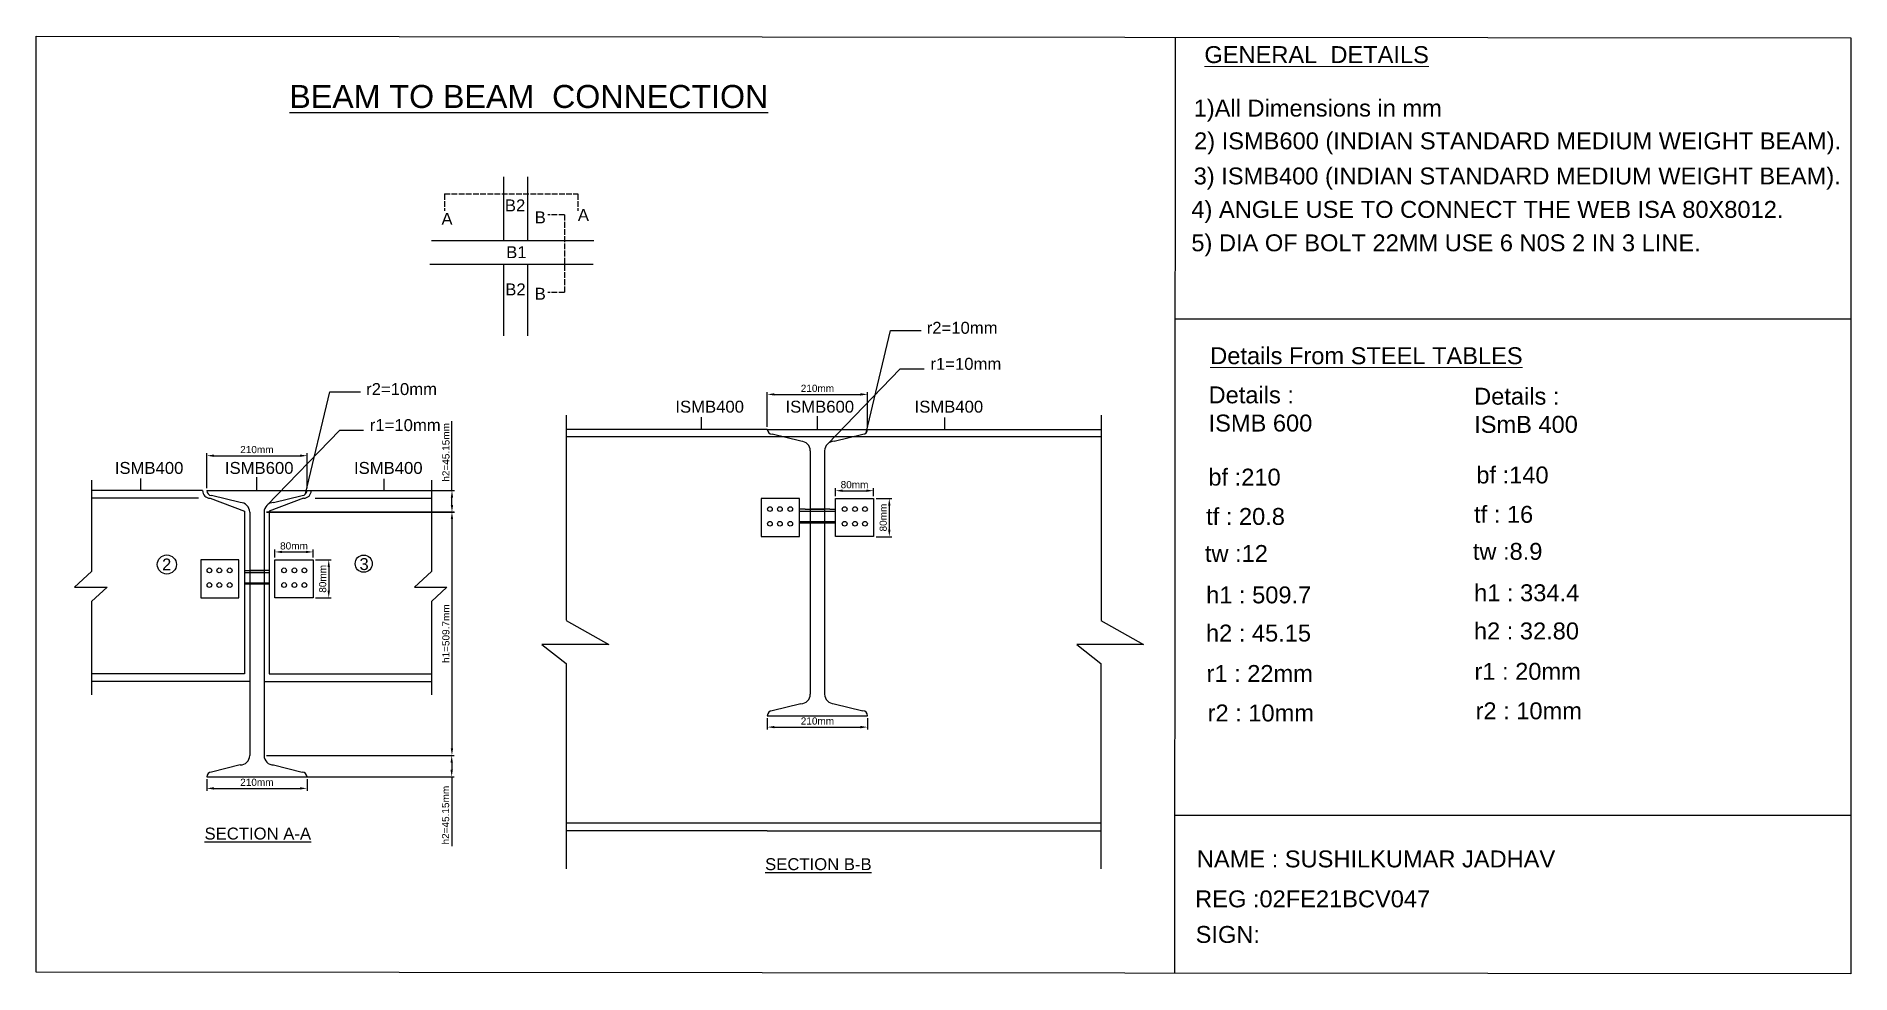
# Model space of a CAD drawing. Header units: millimetres. Extents: x 4190 to 13589, y 3809 to 5942.
# Drawn here: x 4190 to 7990, y 3979 to 5942 of the extents above.
import ezdxf

# ---------------------------------------------------------------- set-up
doc = ezdxf.new("R2010")
doc.units = ezdxf.units.MM
doc.linetypes.add('ACAD_ISO02W100', pattern=[15, 12, -3])
doc.styles.add('Annotative', font='arial.ttf')
doc.styles.get("Standard").update_dxf_attribs({"font": 'arial.ttf'})
doc.dimstyles.new('ISO-25', dxfattribs={"dimtxt": 2.5, "dimasz": 2.5, "dimexe": 1.25, "dimexo": 0.625, "dimtad": 1, "dimtxsty": 'Standard', "dimcen": 2.5, "dimadec": 0, "dimazin": 0, "dimtfac": 1, "dimtmove": 0, "dimatfit": 3, "dimfxl": 1, "dimarcsym": 0})

# ---------------------------------------------------------------- blocks, each defined once
blk = doc.blocks.new('*D1')
at = {"color": 0, "lineweight": -2, "transparency": 16777216}
for p, q in [((5060.6, 4990.4), (5060.6, 5135.5)), ((4672, 4990.4), (5065.6, 4990.4)), ((4672, 4945.4), (5065.6, 4945.4)), ((5060.6, 4960.4), (5060.6, 4975.4))]:
    blk.add_line(p, q, dxfattribs=at)
at = {"color": 0, "transparency": 16777216}
for points in [[(5058.1, 4975.4), (5063.1, 4975.4), (5060.6, 4990.4)], [(5058.1, 4960.4), (5063.1, 4960.4), (5060.6, 4945.4)]]:
    blk.add_solid(points, dxfattribs=at)
at = {"layer": 'Defpoints', "color": 0, "transparency": 16777216}
for p in [(4667, 4990.4), (5060.6, 4990.4), (4667, 4945.4)]:
    blk.add_point(p, dxfattribs=at)
at = {"color": 0, "transparency": 16777216, "insert": (5048, 5070.4), "char_height": 15, "attachment_point": 5, "rotation": 90}
blk.add_mtext('h2=45.15mm', dxfattribs=at)
blk = doc.blocks.new('*D2')
at = {"color": 0, "lineweight": -2, "transparency": 16777216}
for p, q in [((4672, 4945.7), (5065.5, 4945.7)), ((5060.5, 4930.7), (5060.5, 4450.7)), ((4672, 4435.7), (5065.5, 4435.7))]:
    blk.add_line(p, q, dxfattribs=at)
at = {"color": 0, "transparency": 16777216}
for points in [[(5058, 4930.7), (5063, 4930.7), (5060.5, 4945.7)], [(5058, 4450.7), (5063, 4450.7), (5060.5, 4435.7)]]:
    blk.add_solid(points, dxfattribs=at)
at = {"layer": 'Defpoints', "color": 0, "transparency": 16777216}
for p in [(4667, 4945.7), (4667, 4435.7), (5060.5, 4435.7)]:
    blk.add_point(p, dxfattribs=at)
at = {"color": 0, "transparency": 16777216, "insert": (5047.9, 4690.7), "char_height": 15, "attachment_point": 5, "rotation": 90}
blk.add_mtext('h1=509.7mm', dxfattribs=at)
blk = doc.blocks.new('*D3')
at = {"color": 0, "lineweight": -2, "transparency": 16777216}
for p, q in [((4672, 4435.4), (5065, 4435.4)), ((5060, 4420.4), (5060, 4405.7)), ((4672, 4390.7), (5065, 4390.7)), ((5060, 4390.7), (5060, 4245.5))]:
    blk.add_line(p, q, dxfattribs=at)
at = {"color": 0, "transparency": 16777216}
for points in [[(5057.5, 4420.4), (5062.5, 4420.4), (5060, 4435.4)], [(5057.5, 4405.7), (5062.5, 4405.7), (5060, 4390.7)]]:
    blk.add_solid(points, dxfattribs=at)
at = {"layer": 'Defpoints', "color": 0, "transparency": 16777216}
for p in [(4667, 4435.4), (4667, 4390.7), (5060, 4390.7)]:
    blk.add_point(p, dxfattribs=at)
at = {"color": 0, "transparency": 16777216, "insert": (5047.3, 4310.6), "char_height": 15, "attachment_point": 5, "rotation": 90}
blk.add_mtext('h2=45.15mm', dxfattribs=at)
blk = doc.blocks.new('*D4')
at = {"color": 0, "lineweight": -2, "transparency": 16777216}
for p, q in [((4547, 4995.4), (4547, 5068.5)), ((4562, 5063.5), (4742, 5063.5)), ((4757, 4995.4), (4757, 5068.5))]:
    blk.add_line(p, q, dxfattribs=at)
at = {"color": 0, "transparency": 16777216}
for points in [[(4562, 5066), (4562, 5061), (4547, 5063.5)], [(4742, 5066), (4742, 5061), (4757, 5063.5)]]:
    blk.add_solid(points, dxfattribs=at)
at = {"layer": 'Defpoints', "color": 0, "transparency": 16777216}
for p in [(4757, 5063.5), (4547, 4990.4), (4757, 4990.4)]:
    blk.add_point(p, dxfattribs=at)
at = {"color": 0, "transparency": 16777216, "insert": (4652, 5076.2), "char_height": 15, "width": 33.346, "attachment_point": 5}
blk.add_mtext('210mm ', dxfattribs=at)
blk = doc.blocks.new('*D5')
at = {"color": 0, "lineweight": -2, "transparency": 16777216}
for p, q in [((4547, 4385.7), (4547, 4361.7)), ((4757, 4385.7), (4757, 4361.7)), ((4562, 4366.7), (4742, 4366.7))]:
    blk.add_line(p, q, dxfattribs=at)
at = {"color": 0, "transparency": 16777216}
for points in [[(4562, 4369.2), (4562, 4364.2), (4547, 4366.7)], [(4742, 4369.2), (4742, 4364.2), (4757, 4366.7)]]:
    blk.add_solid(points, dxfattribs=at)
at = {"layer": 'Defpoints', "color": 0, "transparency": 16777216}
for p in [(4547, 4390.7), (4757, 4390.7), (4757, 4366.7)]:
    blk.add_point(p, dxfattribs=at)
at = {"color": 0, "transparency": 16777216, "insert": (4652, 4379.3), "char_height": 15, "attachment_point": 5}
blk.add_mtext('210mm', dxfattribs=at)
blk = doc.blocks.new('*D13')
at = {"color": 0, "lineweight": -2, "transparency": 16777216}
for p, q in [((4689.7, 4850.6), (4689.7, 4866.9)), ((4769.7, 4850.6), (4769.7, 4866.9)), ((4704.7, 4861.9), (4754.7, 4861.9))]:
    blk.add_line(p, q, dxfattribs=at)
at = {"color": 0, "transparency": 16777216}
for points in [[(4704.7, 4864.4), (4704.7, 4859.4), (4689.7, 4861.9)], [(4754.7, 4864.4), (4754.7, 4859.4), (4769.7, 4861.9)]]:
    blk.add_solid(points, dxfattribs=at)
at = {"layer": 'Defpoints', "color": 0, "transparency": 16777216}
for p in [(4689.7, 4845.6), (4769.7, 4861.9), (4769.7, 4845.6)]:
    blk.add_point(p, dxfattribs=at)
at = {"color": 0, "transparency": 16777216, "insert": (4729.7, 4874.5), "char_height": 15, "attachment_point": 5}
blk.add_mtext('80mm', dxfattribs=at)
blk = doc.blocks.new('*D14')
at = {"color": 0, "lineweight": -2, "transparency": 16777216}
for p, q in [((4774.7, 4845.6), (4807.5, 4845.6)), ((4802.5, 4830.6), (4802.5, 4780.6)), ((4774.7, 4765.6), (4807.5, 4765.6))]:
    blk.add_line(p, q, dxfattribs=at)
at = {"color": 0, "transparency": 16777216}
for points in [[(4800, 4830.6), (4805, 4830.6), (4802.5, 4845.6)], [(4800, 4780.6), (4805, 4780.6), (4802.5, 4765.6)]]:
    blk.add_solid(points, dxfattribs=at)
at = {"layer": 'Defpoints', "color": 0, "transparency": 16777216}
for p in [(4769.7, 4845.6), (4769.7, 4765.6), (4802.5, 4765.6)]:
    blk.add_point(p, dxfattribs=at)
at = {"color": 0, "transparency": 16777216, "insert": (4789.8, 4805.6), "char_height": 15, "attachment_point": 5, "rotation": 90}
blk.add_mtext('80mm', dxfattribs=at)
blk = doc.blocks.new('*D25')
at = {"color": 0, "lineweight": -2, "transparency": 16777216}
for p, q in [((5721, 5123.7), (5721, 5196.9)), ((5736, 5191.9), (5916, 5191.9)), ((5931, 5123.7), (5931, 5196.9))]:
    blk.add_line(p, q, dxfattribs=at)
at = {"color": 0, "transparency": 16777216}
for points in [[(5736, 5194.4), (5736, 5189.4), (5721, 5191.9)], [(5916, 5194.4), (5916, 5189.4), (5931, 5191.9)]]:
    blk.add_solid(points, dxfattribs=at)
at = {"layer": 'Defpoints', "color": 0, "transparency": 16777216}
for p in [(5931, 5191.9), (5721, 5118.7), (5931, 5118.7)]:
    blk.add_point(p, dxfattribs=at)
at = {"color": 0, "transparency": 16777216, "insert": (5826, 5204.5), "char_height": 15, "width": 33.346, "attachment_point": 5}
blk.add_mtext('210mm ', dxfattribs=at)
blk = doc.blocks.new('*D23')
at = {"color": 0, "lineweight": -2, "transparency": 16777216}
for p, q in [((5721, 4514), (5721, 4490)), ((5736, 4495), (5916, 4495)), ((5931, 4514), (5931, 4490))]:
    blk.add_line(p, q, dxfattribs=at)
at = {"color": 0, "transparency": 16777216}
for points in [[(5736, 4497.5), (5736, 4492.5), (5721, 4495)], [(5916, 4497.5), (5916, 4492.5), (5931, 4495)]]:
    blk.add_solid(points, dxfattribs=at)
at = {"layer": 'Defpoints', "color": 0, "transparency": 16777216}
for p in [(5721, 4519), (5931, 4519), (5931, 4495)]:
    blk.add_point(p, dxfattribs=at)
at = {"color": 0, "transparency": 16777216, "insert": (5826, 4507.7), "char_height": 15, "attachment_point": 5}
blk.add_mtext('210mm', dxfattribs=at)
blk = doc.blocks.new('*D24')
at = {"color": 0, "lineweight": -2, "transparency": 16777216}
for p, q in [((5863.7, 4978.9), (5863.7, 4995.2)), ((5878.7, 4990.2), (5928.7, 4990.2)), ((5943.7, 4978.9), (5943.7, 4995.2))]:
    blk.add_line(p, q, dxfattribs=at)
at = {"color": 0, "transparency": 16777216}
for points in [[(5878.7, 4992.7), (5878.7, 4987.7), (5863.7, 4990.2)], [(5928.7, 4992.7), (5928.7, 4987.7), (5943.7, 4990.2)]]:
    blk.add_solid(points, dxfattribs=at)
at = {"layer": 'Defpoints', "color": 0, "transparency": 16777216}
for p in [(5943.7, 4990.2), (5863.7, 4973.9), (5943.7, 4973.9)]:
    blk.add_point(p, dxfattribs=at)
at = {"color": 0, "transparency": 16777216, "insert": (5903.7, 5002.8), "char_height": 15, "attachment_point": 5}
blk.add_mtext('80mm', dxfattribs=at)
blk = doc.blocks.new('*D26')
at = {"color": 0, "lineweight": -2, "transparency": 16777216}
for p, q in [((5948.7, 4973.9), (5981.5, 4973.9)), ((5976.5, 4958.9), (5976.5, 4908.9)), ((5948.7, 4893.9), (5981.5, 4893.9))]:
    blk.add_line(p, q, dxfattribs=at)
at = {"color": 0, "transparency": 16777216}
for points in [[(5974, 4958.9), (5979, 4958.9), (5976.5, 4973.9)], [(5974, 4908.9), (5979, 4908.9), (5976.5, 4893.9)]]:
    blk.add_solid(points, dxfattribs=at)
at = {"layer": 'Defpoints', "color": 0, "transparency": 16777216}
for p in [(5943.7, 4973.9), (5943.7, 4893.9), (5976.5, 4893.9)]:
    blk.add_point(p, dxfattribs=at)
at = {"color": 0, "transparency": 16777216, "insert": (5963.8, 4933.9), "char_height": 15, "attachment_point": 5, "rotation": 90}
blk.add_mtext('80mm', dxfattribs=at)

msp = doc.modelspace()

# ---------------------------------------------------------------- linework, layer by layer
for p, q in [((6575.484, 5940), (6574.057, 3979.538)), ((5168.438, 5647.739), (5168.438, 5514.476)), ((5218.438, 5647.332), (5218.438, 5514.476)), ((5017.646, 5514.476), (5357.362, 5514.476)), ((5014.158, 5464.476), (5356.276, 5464.476)), ((5168.438, 5464.476), (5168.438, 5314.436)), ((5218.438, 5464.476), (5218.438, 5314.576)), ((5928.116, 5111.617), (5978.727, 5325.534)), ((5978.727, 5325.534), (6043.15, 5325.534)), ((6573.747, 5350.463), (7989.975, 5350.463)), ((5846.903, 5087.83), (5999.504, 5245.101)), ((5999.504, 5245.101), (6049.554, 5245.101)), ((4754.072, 4983.297), (4804.683, 5197.214)), ((4804.683, 5197.214), (4869.106, 5197.214)), ((5583.272, 5118.688), (5583.272, 5143.914)), ((5826.045, 5118.688), (5826.045, 5146.552)), ((6092.633, 5118.688), (6092.633, 5143.198)), ((4672.859, 4959.51), (4825.46, 5116.782)), ((4825.46, 5116.782), (4875.51, 5116.782)), ((5721.045, 5118.688), (5300, 5118.688)), ((6420, 5102.688), (5300, 5102.688)), ((5721.045, 5118.688), (5931.045, 5118.688)), ((5721.045, 5118.688), (5931.045, 5118.688)), ((5791.045, 5093.688), (5731.045, 5108.688)), ((5861.045, 5093.688), (5921.045, 5108.688)), ((5931.045, 5118.688), (6420, 5118.688)), ((5811.045, 5073.688), (5811.045, 4563.988)), ((5841.045, 5073.688), (5841.045, 4563.988)), ((4652.001, 4990.368), (4652.001, 5018.233)), ((4305.67, 5012.284), (4305.67, 4820.822)), ((4538.162, 4990.368), (4305.67, 4990.368)), ((4409.228, 4990.368), (4409.228, 5015.595)), ((4547.001, 4990.368), (4757.001, 4990.368)), ((4547.001, 4990.368), (4757.001, 4990.368)), ((4617.001, 4965.368), (4557.001, 4980.368)), ((4687.001, 4965.368), (4747.001, 4980.368)), ((4765.84, 4990.368), (5017.458, 4990.368)), ((4918.589, 4990.368), (4918.589, 5014.878)), ((5017.458, 5012.284), (5017.458, 4820.822)), ((4529.808, 4974.368), (4305.67, 4974.368)), ((4554.162, 4974.368), (4626.345, 4947.561)), ((4626.345, 4947.561), (4626.345, 4606.368)), ((4637.001, 4945.368), (4637.001, 4435.668)), ((4667.001, 4945.368), (4667.001, 4435.668)), ((4749.84, 4974.368), (4677.657, 4947.561)), ((4677.657, 4947.561), (4677.657, 4606.368)), ((4774.195, 4974.368), (5017.458, 4974.368)), ((5800.389, 4951.274), (5788.389, 4951.274)), ((5800.389, 4951.274), (5788.389, 4951.274)), ((5788.389, 4947.124), (5863.701, 4947.124)), ((5800.389, 4951.274), (5841.045, 4951.274)), ((5851.701, 4951.274), (5811.045, 4951.274)), ((5851.701, 4951.274), (5863.701, 4951.274)), ((5788.389, 4925.865), (5863.701, 4925.865)), ((5788.389, 4923.14), (5863.701, 4923.14)), ((4305.67, 4820.822), (4270.187, 4788.203)), ((4270.187, 4788.203), (4338.313, 4788.203)), ((4338.313, 4788.203), (4305.67, 4758.42)), ((4626.345, 4822.954), (4667.001, 4822.954)), ((4626.345, 4818.804), (4677.657, 4818.804)), ((4626.345, 4797.546), (4677.657, 4797.546)), ((4626.345, 4794.82), (4677.657, 4794.82)), ((4677.657, 4822.954), (4637.001, 4822.954)), ((5017.458, 4820.822), (4981.976, 4788.203)), ((4981.976, 4788.203), (5050.102, 4788.203)), ((5050.102, 4788.203), (5017.458, 4758.42)), ((4305.67, 4758.42), (4305.67, 4562.703)), ((5017.458, 4758.42), (5017.458, 4562.703)), ((4626.345, 4606.368), (4305.67, 4606.368)), ((4677.657, 4606.368), (5017.458, 4606.368)), ((4637.001, 4590.368), (4305.67, 4590.368)), ((4667.001, 4590.368), (5017.458, 4590.368)), ((5791.045, 4543.988), (5731.045, 4528.988)), ((5861.045, 4543.988), (5921.045, 4528.988)), ((5721.045, 4518.988), (5931.045, 4518.988)), ((4617.001, 4415.668), (4557.001, 4400.668)), ((4687.001, 4415.668), (4747.001, 4400.668)), ((4547.001, 4390.668), (4757.001, 4390.668)), ((6573.771, 4310.567), (7990, 4310.567)), ((6419.543, 4293.952), (5299.543, 4293.952)), ((5721.045, 4277.952), (5299.543, 4277.952)), ((5721.045, 4277.952), (5931.045, 4277.952)), ((5721.045, 4277.952), (5931.045, 4277.952)), ((5931.045, 4277.952), (6419.543, 4277.952))]:
    msp.add_line(p, q)
at = {"linetype": 'ACAD_ISO02W100'}
for p, q in [((5044.741, 5611.709), (5324.198, 5611.709)), ((5044.741, 5611.709), (5044.741, 5576.711)), ((5324.198, 5611.709), (5324.198, 5576.711)), ((5296.047, 5568.02), (5261.05, 5568.02)), ((5296.047, 5568.02), (5296.047, 5405.371)), ((5296.047, 5405.371), (5261.05, 5405.371))]:
    msp.add_line(p, q, dxfattribs=at)
at = {"linetype": 'Continuous'}
for p, q in [((5300, 5148.32), (5300, 4719.138)), ((6420, 5148.32), (6420, 4719.138)), ((5299.543, 4718.32), (5389.086, 4668.32)), ((6419.543, 4718.32), (6509.086, 4668.32)), ((5389.086, 4668.32), (5249.086, 4668.32)), ((5249.086, 4668.32), (5299.543, 4628.32)), ((6509.086, 4668.32), (6369.086, 4668.32)), ((6369.086, 4668.32), (6419.543, 4628.32)), ((5299.543, 4628.32), (5299.543, 4340)), ((6419.543, 4628.32), (6419.543, 4340)), ((5299.543, 4340), (5299.543, 4198.32)), ((6419.543, 4340), (6419.543, 4198.32))]:
    msp.add_line(p, q, dxfattribs=at)
for points in [[(4190, 5941.955), (7990, 5938.97), (7990, 3978.508), (4190, 3981.492)], [(5788.389, 4973.926), (5708.389, 4973.926), (5708.389, 4893.926), (5788.389, 4893.926)], [(5863.701, 4973.926), (5943.701, 4973.926), (5943.701, 4893.926), (5863.701, 4893.926)], [(4614.345, 4845.606), (4534.345, 4845.606), (4534.345, 4765.606), (4614.345, 4765.606)], [(4689.657, 4845.606), (4769.657, 4845.606), (4769.657, 4765.606), (4689.657, 4765.606)]]:
    msp.add_lwpolyline(points, close=True)
for centre, radius in [((5726.529, 4951.691), 4.942), ((5747.394, 4951.691), 4.942), ((5769.082, 4951.691), 4.942), ((5883.008, 4951.691), 4.942), ((5904.697, 4951.691), 4.942), ((5925.562, 4951.691), 4.942), ((5726.529, 4920.965), 4.942), ((5747.394, 4920.965), 4.942), ((5769.082, 4920.965), 4.942), ((5883.008, 4920.965), 4.942), ((5904.697, 4920.965), 4.942), ((5925.562, 4920.965), 4.942), ((4463.463, 4835.602), 20.072), ((4552.484, 4823.371), 4.942), ((4573.349, 4823.371), 4.942), ((4595.038, 4823.371), 4.942), ((4708.964, 4823.371), 4.942), ((4730.653, 4823.371), 4.942), ((4751.518, 4823.371), 4.942), ((4875.687, 4837.343), 17.845), ((4552.484, 4792.645), 4.942), ((4573.349, 4792.645), 4.942), ((4595.038, 4792.645), 4.942), ((4708.964, 4792.645), 4.942), ((4730.653, 4792.645), 4.942), ((4751.518, 4792.645), 4.942)]:
    msp.add_circle(centre, radius)
for centre, radius, start, end in [((5731.045, 5118.688), 10, 180, 270), ((5791.045, 5073.688), 20, 0, 90), ((5861.045, 5073.688), 20, 90, 180), ((5921.045, 5118.688), 10, 270, 0), ((4554.162, 4990.368), 16, 180, 270), ((4557.001, 4990.368), 10, 180, 270), ((4747.001, 4990.368), 10, 270, 0), ((4749.84, 4990.368), 16, 270, 0), ((4617.001, 4945.368), 20, 0, 90), ((4687.001, 4945.368), 20, 90, 180), ((5791.045, 4563.988), 20, 270, 0), ((5861.045, 4563.988), 20, 180, 270), ((5731.045, 4518.988), 10, 90, 180), ((5921.045, 4518.988), 10, 0, 90), ((4617.001, 4435.668), 20, 270, 0), ((4687.001, 4435.668), 20, 180, 270), ((4557.001, 4390.668), 10, 90, 180), ((4747.001, 4390.668), 10, 0, 90)]:
    msp.add_arc(centre, radius, start, end)

# ---------------------------------------------------------------- texts
at = {"lineweight": 0, "attachment_point": 1, "style": 'Annotative'}
for s, width, gutter_width, heights, insert, char_height in [('{\\LGENERAL  DETAILS }', 2298.17258, 18.773, [0], (6636.384, 5921.294), 35.41671), ('\\pxi-3,l4,t4;1)All Dimensions in mm', 768.97415, 6.281, [0], (6578.611, 5809.214), 35.41671), ('\\pxi-3,l4,t4;2) ISMB600 (INDIAN STANDARD MEDIUM WEIGHT BEAM).', 1388.91579, 6.281, [0], (6579.451, 5740.658), 35.41671), ('\\pxi-3,l4,t4;3) ISMB400 (INDIAN STANDARD MEDIUM WEIGHT BEAM).', 1388.91579, 6.281, [0], (6578.611, 5667.091), 35.41671), ('\\pxi-3,l4,t4;4) ANGLE USE TO CONNECT THE WEB ISA 80X8012.', 1388.91579, 6.281, [0], (6573.734, 5597.091), 35.41671), ('\\pxi-3,l4,t4;5) DIA OF BOLT 22MM USE 6 N0S 2 IN 3 LINE.', 1388.91579, 6.281, [0], (6573.736, 5527.091), 35.41671), ('{\\LDetails From STEEL TABLES \\fArial|b1|i0|c0|p34; }', 1054.2471, 8.612, [0], (6648.611, 5290.658), 35.41671), ('Details :\\PISMB 600', 2298.17258, 18.773, [0], (6645.168, 5208.622), 35.4167), ('Details :\\PISmB 400', 2298.17258, 18.773, [0], (7201.315, 5205.804), 35.4167), ('bf :210', 2298.17258, 18.773, [0], (6644.804, 5036.321), 35.4167), ('bf :140', 2298.17258, 18.773, [0], (7205.971, 5040.779), 35.4167), ('tf : 20.8', 2298.17258, 18.773, [0], (6640.045, 4953.953), 35.4167), ('tf : 16', 2298.17258, 18.773, [0], (7201.212, 4958.411), 35.4167), ('tw :12', 2298.17258, 18.773, [0], (6637.444, 4876.361), 35.4167), ('tw :8.9', 2298.17258, 18.773, [0], (7198.611, 4880.818), 35.4167), ('h1 : 509.7', 2298.17258, 18.773, [0], (6640.123, 4789.669), 35.4167), ('h1 : 334.4', 2298.17258, 18.773, [0], (7201.29, 4794.127), 35.4167), ('h2 : 32.80', 2298.17258, 18.773, [0], (7200.847, 4714.185), 35.4167), ('h2 : 45.15', 2298.17258, 18.773, [0], (6639.681, 4709.727), 35.4167), ('r1 : 22mm', 2298.17258, 18.773, [0], (6640.877, 4625.022), 35.4167), ('r1 : 20mm', 2298.17258, 18.773, [0], (7202.044, 4629.48), 35.4167), ('r2 : 10mm', 2298.17258, 18.773, [0], (6643.192, 4542.366), 35.4167), ('r2 : 10mm', 2298.17258, 18.773, [36.166], (7204.358, 4546.824), 35.4167), ('NAME : SUSHILKUMAR JADHAV ', 2298.17258, 18.773, [0], (6620.682, 4236.629), 35.41671), ('REG :02FE21BCV047', 2298.17258, 18.773, [0], (6617.008, 4153.011), 35.41671), ('SIGN:', 2298.17258, 18.773, [0], (6618.103, 4078.474), 35.4167)]:
    msp.add_mtext_dynamic_manual_height_columns(s, width=width, gutter_width=gutter_width, heights=heights, dxfattribs=dict(at, insert=insert, char_height=char_height))
at = {"insert": (4720, 5840), "char_height": 48.22501, "attachment_point": 1, "style": 'Annotative'}
msp.add_mtext_dynamic_manual_height_columns('\\pxt7;{\\LBEAM TO BEAM  CONNECTION }', width=3305.3457, gutter_width=1, heights=[58.725], dxfattribs=at)
at = {"char_height": 25, "attachment_point": 1}
for s, width, insert in [('B2', 28.14372, (5171.435, 5600.254)), ('A', 28.14372, (5038.54, 5572.113)), ('B', 28.14372, (5233.83, 5575.202)), ('A', 28.14372, (5324.198, 5580.202)), ('B1', 28.14372, (5174.132, 5502.257)), ('B2', 28.14372, (5172.21, 5424.31)), ('B', 28.14372, (5233.83, 5415.202)), ('r2=10mm', 28.14372, (6054.835, 5343.879)), ('r1=10mm', 28.14372, (6062.548, 5268.408)), ('r2=10mm', 28.14372, (4880.791, 5215.559)), ('ISMB400', 28.14372, (5528.469, 5178.677)), ('ISMB600', 28.14372, (5759.088, 5178.677)), ('ISMB400', 28.14372, (6029.444, 5178.677)), ('r1=10mm', 28.14372, (4888.504, 5140.089)), ('ISMB400', 28.14372, (4354.424, 5050.358)), ('ISMB600', 28.14372, (4585.044, 5050.358)), ('ISMB400', 28.14372, (4855.4, 5050.358)), ('2', 28.14372, (4453.326, 4848.135)), ('3', 28.14372, (4866.783, 4849.005)), ('{\\LSECTION A-A}', 282.04485, (4542.352, 4284.568)), ('{\\LSECTION B-B}', 282.04485, (5716.396, 4220.443))]:
    msp.add_mtext_dynamic_manual_height_columns(s, width=width, gutter_width=12.5, heights=[0], dxfattribs=dict(at, insert=insert))

# ---------------------------------------------------------------- dimensions: what is measured, and where the dimension line sits
for base, p1, p2, text, picture, middle in [((5931.045, 5191.851), (5721.045, 5118.688), (5931.045, 5118.688), '210mm ', '*D25', (5826.045, 5204.509)), ((4757.001, 5063.531), (4547.001, 4990.368), (4757.001, 4990.368), '210mm ', '*D4', (4652.001, 5076.19)), ((5931.045, 4495), (5721.045, 4518.988), (5931.045, 4518.988), '<>mm', '*D23', (5826.045, 4507.659)), ((4757.001, 4366.68), (4547.001, 4390.668), (4757.001, 4390.668), '<>mm', '*D5', (4652.001, 4379.339))]:
    dim = msp.add_linear_dim(base=base, p1=p1, p2=p2, text=text, dimstyle='ISO-25', override={"dimtxt": 15, "dimasz": 15, "dimexe": 5, "dimexo": 5, "dimgap": 5, "dimdsep": 46})
    dim.commit()
    dim.dimension.update_dxf_attribs({"geometry": picture, "text_midpoint": middle})
for base, p1, p2, text, picture, middle in [((5060.62, 4990.368), (4667.001, 4945.368), (4667.001, 4990.368), 'h2=45.15mm', '*D1', (5047.961, 5070.45)), ((5976.495, 4893.926), (5943.701, 4973.926), (5943.701, 4893.926), '<>mm', '*D26', (5963.837, 4933.926)), ((4802.451, 4765.606), (4769.657, 4845.606), (4769.657, 4765.606), '<>mm', '*D14', (4789.792, 4805.606))]:
    dim = msp.add_linear_dim(base=base, p1=p1, p2=p2, angle=90, text=text, dimstyle='ISO-25', override={"dimtxt": 15, "dimasz": 15, "dimexe": 5, "dimexo": 5, "dimgap": 5, "dimdsep": 46})
    dim.commit()
    dim.dimension.update_dxf_attribs({"geometry": picture, "text_midpoint": middle})
for base, p1, p2, picture, middle in [((5943.701, 4990.174), (5863.701, 4973.926), (5943.701, 4973.926), '*D24', (5903.701, 4990.174)), ((4769.657, 4861.854), (4689.657, 4845.606), (4769.657, 4845.606), '*D13', (4729.657, 4861.854))]:
    dim = msp.add_linear_dim(base=base, p1=p1, p2=p2, text='<>mm', dimstyle='ISO-25', override={"dimtxt": 15, "dimasz": 15, "dimexe": 5, "dimexo": 5, "dimgap": 5, "dimdsep": 46})
    dim.commit()
    dim.dimension.update_dxf_attribs({"geometry": picture, "text_midpoint": middle, "dimtype": 160})
for base, p1, p2, text, override, picture, middle in [((5060.525, 4435.668), (4667.004, 4945.69), (4667.001, 4435.668), 'h1=509.7mm', {"dimscale": 1, "dimtxt": 15, "dimasz": 15, "dimexe": 5, "dimexo": 5, "dimgap": 5, "dimdsep": 46}, '*D2', (5060.525, 4690.679)), ((5060, 4390.668), (4667.003, 4435.428), (4667.003, 4390.668), 'h2=45.15mm', {"dimtxt": 15, "dimasz": 15, "dimexe": 5, "dimexo": 5, "dimgap": 5, "dimdsep": 46}, '*D3', (5060, 4310.586))]:
    dim = msp.add_linear_dim(base=base, p1=p1, p2=p2, angle=90, text=text, dimstyle='ISO-25', override=override)
    dim.commit()
    dim.dimension.update_dxf_attribs({"geometry": picture, "text_midpoint": middle, "dimtype": 160})

doc.saveas('drawing.dxf')
